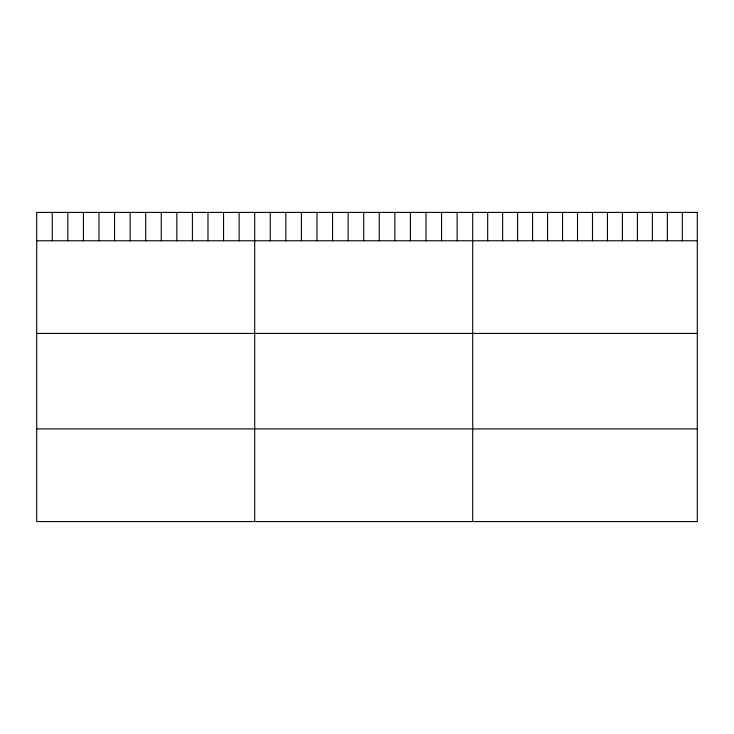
<?xml version="1.0" encoding="UTF-8"?>
<svg xmlns="http://www.w3.org/2000/svg" width="734" height="734" viewBox="0 0 734 734"><rect width="100%" height="100%" fill="white"/><g stroke="black" fill="none" stroke-linecap="round" stroke-linejoin="round"><path stroke-width="1.1" d="M36.7 240.77L697.3 240.77M36.7 333.438L697.3 333.438M36.7 428.913L697.3 428.913M682.326 212.41L682.326 240.77M667.353 212.41L667.353 240.77M652.379 212.41L652.379 240.77M637.406 212.41L637.406 240.77M622.432 212.41L622.432 240.77M607.458 212.41L607.458 240.77M592.485 212.41L592.485 240.77M577.511 212.41L577.511 240.77M562.538 212.41L562.538 240.77M547.564 212.41L547.564 240.77M532.59 212.41L532.59 240.77M517.617 212.41L517.617 240.77M502.643 212.41L502.643 240.77M487.67 212.41L487.67 240.77M472.696 212.41L472.696 521.59M457.126 212.41L457.126 240.77M441.556 212.41L441.556 240.77M425.986 212.41L425.986 240.77M410.407 212.41L410.407 240.77M394.837 212.41L394.837 240.77M379.267 212.41L379.267 240.77M363.697 212.41L363.697 240.77M348.127 212.41L348.127 240.77M332.557 212.41L332.557 240.77M316.987 212.41L316.987 240.77M301.408 212.41L301.408 240.77M285.838 212.41L285.838 240.77M270.268 212.41L270.268 240.77M254.698 212.41L254.698 521.59M239.128 212.41L239.128 240.77M223.558 212.41L223.558 240.77M207.988 212.41L207.988 240.77M192.409 212.41L192.409 240.77M176.839 212.41L176.839 240.77M161.269 212.41L161.269 240.77M145.699 212.41L145.699 240.77M130.129 212.41L130.129 240.77M114.559 212.41L114.559 240.77M98.989 212.41L98.989 240.77M83.41 212.41L83.41 240.77M67.84 212.41L67.84 240.77M52.27 212.41L52.27 240.77M697.3 212.41L36.7 212.41L36.7 521.59L697.3 521.59L697.3 212.41"/></g></svg>
